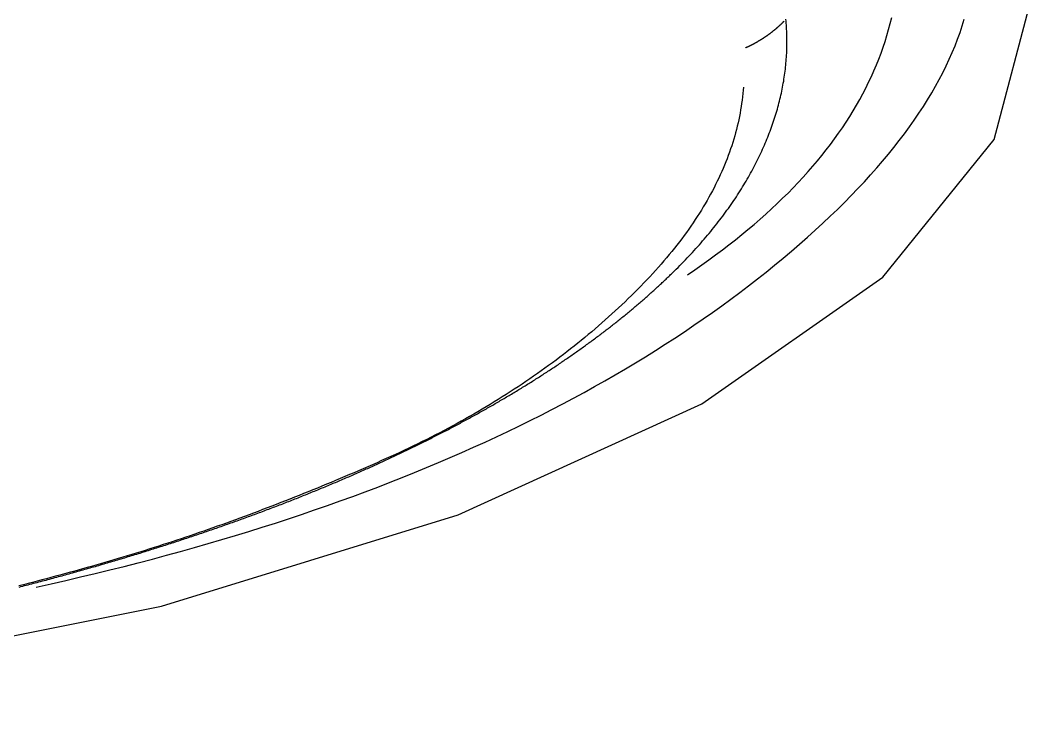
# Model space of a CAD drawing. Extents: x -120222 to -41942, y -19134 to 30932.
# Drawn here: x -81564.147 to -81560.015, y 10152.22 to 10155.12 of the extents above; entities that cross this region are included whole.
import ezdxf

# ---------------------------------------------------------------- set-up
doc = ezdxf.new("R2010")
doc.units = 0
doc.header["$LTSCALE"] = 150
doc.header["$MEASUREMENT"] = 0
doc.layers.get('0').update_dxf_attribs({"linetype": 'CONTINUOUS'})
doc.layers.add('____-568', color=7, linetype='CONTINUOUS')

# ---------------------------------------------------------------- blocks, each defined once
blk = doc.blocks.new('____-172')
at = {"color": 1, "linetype": 'Continuous'}
blk.add_lwpolyline([(-88003.1199, 5603.5222), (-88001.5592, 5603.5798), (-88000.0584, 5603.7503), (-87998.6753, 5604.0272), (-87997.4631, 5604.3999), (-87996.4682, 5604.8541), (-87995.7289, 5605.3722), (-87995.2736, 5605.9344), (-87995.1199, 5606.519), (-87995.2736, 5607.1037), (-87995.7289, 5607.6659), (-87996.4682, 5608.184), (-87997.4631, 5608.6381), (-87998.6753, 5609.0108), (-88000.0584, 5609.2878), (-88001.5592, 5609.4583), (-88003.1199, 5609.5159)], dxfattribs=at)
at = {"color": 1, "linetype": 'Continuous', "flags": 128}
for points in [[(-87996.5261, 5605.3817), (-87996.4966, 5605.4018), (-87996.4677, 5605.422), (-87996.4392, 5605.4424), (-87996.4113, 5605.4628), (-87996.3838, 5605.4833), (-87996.3569, 5605.5039), (-87996.3305, 5605.5247), (-87996.3046, 5605.5455), (-87996.2792, 5605.5664), (-87996.2543, 5605.5874), (-87996.23, 5605.6085), (-87996.2061, 5605.6297), (-87996.1827, 5605.651), (-87996.1599, 5605.6724), (-87996.1376, 5605.6939), (-87996.1157, 5605.7155), (-87996.0944, 5605.7372), (-87996.0736, 5605.759), (-87996.0533, 5605.7809), (-87996.0335, 5605.8029), (-87996.0143, 5605.8249), (-87995.9955, 5605.8471), (-87995.9773, 5605.8694), (-87995.9595, 5605.8918), (-87995.9423, 5605.9142), (-87995.9256, 5605.9368), (-87995.9093, 5605.9595), (-87995.8936, 5605.9822), (-87995.8784, 5606.0051), (-87995.8637, 5606.028), (-87995.8496, 5606.0511), (-87995.8359, 5606.0742), (-87995.8227, 5606.0975), (-87995.8101, 5606.1208), (-87995.798, 5606.1442), (-87995.7863, 5606.1678), (-87995.7752, 5606.1914), (-87995.7646, 5606.2151), (-87995.7545, 5606.239), (-87995.7449, 5606.2629), (-87995.7358, 5606.2869), (-87995.7273, 5606.311), (-87995.7192, 5606.3352), (-87995.7117, 5606.3596), (-87995.7046, 5606.384), (-87995.6981, 5606.4085), (-87995.6921, 5606.4331)], [(-87999.1864, 5604.1054), (-87999.1256, 5604.1188), (-87999.0652, 5604.1326), (-87999.0052, 5604.1465), (-87998.9457, 5604.1607), (-87998.8866, 5604.1752), (-87998.8279, 5604.1898), (-87998.7696, 5604.2048), (-87998.7117, 5604.2199), (-87998.6543, 5604.2353), (-87998.5972, 5604.2509), (-87998.5406, 5604.2668), (-87998.4844, 5604.2829), (-87998.4286, 5604.2993), (-87998.3732, 5604.3159), (-87998.3183, 5604.3327), (-87998.2637, 5604.3497), (-87998.2096, 5604.367), (-87998.1559, 5604.3846), (-87998.1026, 5604.4024), (-87998.0498, 5604.4204), (-87997.9973, 5604.4386), (-87997.9453, 5604.4571), (-87997.8937, 5604.4759), (-87997.8424, 5604.4948), (-87997.7917, 5604.5141), (-87997.7413, 5604.5335), (-87997.6913, 5604.5532), (-87997.6418, 5604.5731), (-87997.5927, 5604.5933), (-87997.544, 5604.6137), (-87997.4957, 5604.6343), (-87997.4478, 5604.6552), (-87997.4004, 5604.6763), (-87997.3533, 5604.6977), (-87997.3067, 5604.7193), (-87997.2605, 5604.7411), (-87997.2147, 5604.7632), (-87997.1693, 5604.7855), (-87997.1244, 5604.8081), (-87997.0798, 5604.8308), (-87997.0357, 5604.8539), (-87996.992, 5604.8771), (-87996.9487, 5604.9006), (-87996.9059, 5604.9244), (-87996.8634, 5604.9484), (-87996.8214, 5604.9726), (-87996.7797, 5604.997), (-87996.7385, 5605.0217), (-87996.6977, 5605.0467), (-87996.6574, 5605.0719), (-87996.6174, 5605.0973), (-87996.5779, 5605.1229), (-87996.5388, 5605.1488), (-87996.5001, 5605.1749), (-87996.4618, 5605.2013), (-87996.4239, 5605.2279), (-87996.3864, 5605.2548), (-87996.3494, 5605.2818), (-87996.3128, 5605.3092), (-87996.2766, 5605.3367), (-87996.2408, 5605.3645), (-87996.2054, 5605.3926), (-87996.1705, 5605.4208), (-87996.1359, 5605.4493), (-87996.102, 5605.478), (-87996.0688, 5605.5065), (-87996.0363, 5605.5351), (-87996.0046, 5605.5635), (-87995.9737, 5605.592), (-87995.9435, 5605.6204), (-87995.9141, 5605.6488), (-87995.8854, 5605.6771), (-87995.8574, 5605.7054), (-87995.8303, 5605.7336), (-87995.8038, 5605.7618), (-87995.7782, 5605.7899), (-87995.7532, 5605.818), (-87995.7291, 5605.8461), (-87995.7057, 5605.8741), (-87995.683, 5605.9021), (-87995.6611, 5605.9301), (-87995.6399, 5605.958), (-87995.6195, 5605.9858), (-87995.5999, 5606.0137), (-87995.581, 5606.0414), (-87995.5628, 5606.0692), (-87995.5454, 5606.0969), (-87995.5288, 5606.1245), (-87995.5129, 5606.1521), (-87995.4978, 5606.1797), (-87995.4834, 5606.2072), (-87995.4698, 5606.2347), (-87995.4569, 5606.2621), (-87995.4448, 5606.2895), (-87995.4334, 5606.3169), (-87995.4228, 5606.3442), (-87995.4129, 5606.3715), (-87995.4038, 5606.3987), (-87995.3955, 5606.4259)], [(-87996.5802, 5605.3965), (-87996.5725, 5605.4041), (-87996.5648, 5605.4118), (-87996.5572, 5605.4194), (-87996.5497, 5605.427), (-87996.5422, 5605.4347), (-87996.5348, 5605.4424), (-87996.5275, 5605.45), (-87996.5202, 5605.4577), (-87996.513, 5605.4654), (-87996.5059, 5605.4731), (-87996.4988, 5605.4808), (-87996.4918, 5605.4885), (-87996.4848, 5605.4962), (-87996.4779, 5605.504), (-87996.4711, 5605.5117), (-87996.4644, 5605.5195), (-87996.4577, 5605.5272), (-87996.451, 5605.535), (-87996.4445, 5605.5428), (-87996.438, 5605.5506), (-87996.4315, 5605.5584), (-87996.4252, 5605.5662), (-87996.4189, 5605.574), (-87996.4126, 5605.5818), (-87996.4064, 5605.5897), (-87996.4003, 5605.5975), (-87996.3943, 5605.6054), (-87996.3883, 5605.6132), (-87996.3824, 5605.6211), (-87996.3765, 5605.629), (-87996.3707, 5605.6369), (-87996.365, 5605.6448), (-87996.3593, 5605.6527), (-87996.3537, 5605.6606), (-87996.3482, 5605.6685), (-87996.3427, 5605.6765), (-87996.3373, 5605.6844), (-87996.332, 5605.6924), (-87996.3267, 5605.7004), (-87996.3215, 5605.7083), (-87996.3163, 5605.7163), (-87996.3113, 5605.7243), (-87996.3062, 5605.7323), (-87996.3013, 5605.7403), (-87996.2964, 5605.7483), (-87996.2916, 5605.7564), (-87996.2868, 5605.7644), (-87996.2821, 5605.7724), (-87996.2775, 5605.7805), (-87996.2729, 5605.7886), (-87996.2684, 5605.7966), (-87996.264, 5605.8047), (-87996.2596, 5605.8128), (-87996.2553, 5605.8209), (-87996.2511, 5605.829), (-87996.2469, 5605.8372), (-87996.2428, 5605.8453), (-87996.2387, 5605.8534), (-87996.2347, 5605.8616), (-87996.2308, 5605.8697), (-87996.2269, 5605.8779), (-87996.2232, 5605.8861), (-87996.2194, 5605.8943), (-87996.2158, 5605.9025), (-87996.2122, 5605.9106), (-87996.2086, 5605.9188), (-87996.2052, 5605.927), (-87996.2018, 5605.9352), (-87996.1985, 5605.9434), (-87996.1952, 5605.9516), (-87996.192, 5605.9598), (-87996.1889, 5605.968), (-87996.1859, 5605.9762), (-87996.1829, 5605.9844), (-87996.18, 5605.9926), (-87996.1771, 5606.0008), (-87996.1744, 5606.009), (-87996.1717, 5606.0171), (-87996.169, 5606.0253), (-87996.1665, 5606.0335), (-87996.164, 5606.0417), (-87996.1615, 5606.0499), (-87996.1592, 5606.0581), (-87996.1569, 5606.0662), (-87996.1547, 5606.0744), (-87996.1525, 5606.0826), (-87996.1504, 5606.0908), (-87996.1484, 5606.099), (-87996.1465, 5606.1071), (-87996.1446, 5606.1153), (-87996.1428, 5606.1235), (-87996.1411, 5606.1317), (-87996.1394, 5606.1398), (-87996.1378, 5606.148), (-87996.1363, 5606.1562), (-87996.1348, 5606.1644), (-87996.1334, 5606.1725), (-87996.1321, 5606.1807), (-87996.1308, 5606.1889), (-87996.1296, 5606.197), (-87996.1285, 5606.2052), (-87996.1275, 5606.2134), (-87996.1265, 5606.2215), (-87996.1256, 5606.2297), (-87996.1247, 5606.2379), (-87996.124, 5606.246), (-87996.1233, 5606.2542), (-87996.1226, 5606.2623), (-87996.1221, 5606.2705), (-87996.1216, 5606.2787), (-87996.1211, 5606.2868), (-87996.1208, 5606.295), (-87996.1205, 5606.3031), (-87996.1203, 5606.3113), (-87996.1201, 5606.3194), (-87996.12, 5606.3276), (-87996.12, 5606.3357), (-87996.1201, 5606.3439), (-87996.1202, 5606.352), (-87996.1204, 5606.3602), (-87996.1206, 5606.3683), (-87996.121, 5606.3765), (-87996.1214, 5606.3846), (-87996.1218, 5606.3928), (-87996.1224, 5606.4009), (-87996.123, 5606.4091), (-87996.1236, 5606.4172), (-87996.1244, 5606.4254)], [(-87996.2894, 5606.3091), (-87996.288, 5606.3097), (-87996.2866, 5606.3103), (-87996.2853, 5606.311), (-87996.2839, 5606.3116), (-87996.2825, 5606.3122), (-87996.2811, 5606.3128), (-87996.2798, 5606.3135), (-87996.2784, 5606.3141), (-87996.277, 5606.3148), (-87996.2757, 5606.3154), (-87996.2743, 5606.3161), (-87996.2729, 5606.3167), (-87996.2716, 5606.3174), (-87996.2702, 5606.3181), (-87996.2689, 5606.3187), (-87996.2675, 5606.3194), (-87996.2662, 5606.3201), (-87996.2648, 5606.3208), (-87996.2635, 5606.3214), (-87996.2621, 5606.3221), (-87996.2608, 5606.3228), (-87996.2595, 5606.3235), (-87996.2581, 5606.3242), (-87996.2568, 5606.3249), (-87996.2554, 5606.3256), (-87996.2541, 5606.3264), (-87996.2528, 5606.3271), (-87996.2514, 5606.3278), (-87996.2501, 5606.3285), (-87996.2488, 5606.3292), (-87996.2475, 5606.33), (-87996.2462, 5606.3307), (-87996.2448, 5606.3314), (-87996.2435, 5606.3322), (-87996.2422, 5606.3329), (-87996.2409, 5606.3337), (-87996.2396, 5606.3345), (-87996.2383, 5606.3352), (-87996.237, 5606.336), (-87996.2357, 5606.3367), (-87996.2344, 5606.3375), (-87996.2331, 5606.3383), (-87996.2318, 5606.3391), (-87996.2305, 5606.3399), (-87996.2292, 5606.3406), (-87996.2279, 5606.3414), (-87996.2266, 5606.3422), (-87996.2253, 5606.343), (-87996.224, 5606.3438), (-87996.2227, 5606.3446), (-87996.2214, 5606.3455), (-87996.2202, 5606.3463), (-87996.2189, 5606.3471), (-87996.2176, 5606.3479), (-87996.2163, 5606.3487), (-87996.2151, 5606.3496), (-87996.2138, 5606.3504), (-87996.2125, 5606.3512), (-87996.2112, 5606.3521), (-87996.21, 5606.3529), (-87996.2087, 5606.3538), (-87996.2075, 5606.3546), (-87996.2062, 5606.3555), (-87996.2049, 5606.3564), (-87996.2037, 5606.3572), (-87996.2024, 5606.3581), (-87996.2012, 5606.359), (-87996.1999, 5606.3598), (-87996.1987, 5606.3607), (-87996.1975, 5606.3616), (-87996.1962, 5606.3625), (-87996.195, 5606.3634), (-87996.1938, 5606.3643), (-87996.1926, 5606.3652), (-87996.1913, 5606.3661), (-87996.1901, 5606.367), (-87996.1889, 5606.3679), (-87996.1877, 5606.3688), (-87996.1865, 5606.3697), (-87996.1853, 5606.3706), (-87996.1841, 5606.3715), (-87996.1829, 5606.3724), (-87996.1817, 5606.3733), (-87996.1805, 5606.3743), (-87996.1793, 5606.3752), (-87996.1782, 5606.3761), (-87996.177, 5606.377), (-87996.1758, 5606.378), (-87996.1746, 5606.3789), (-87996.1735, 5606.3799), (-87996.1723, 5606.3808), (-87996.1711, 5606.3817), (-87996.17, 5606.3827), (-87996.1688, 5606.3836), (-87996.1677, 5606.3846), (-87996.1665, 5606.3856), (-87996.1654, 5606.3865), (-87996.1643, 5606.3875), (-87996.1631, 5606.3884), (-87996.162, 5606.3894), (-87996.1609, 5606.3904), (-87996.1597, 5606.3914), (-87996.1586, 5606.3923), (-87996.1575, 5606.3933), (-87996.1564, 5606.3943), (-87996.1553, 5606.3953), (-87996.1542, 5606.3963), (-87996.153, 5606.3973), (-87996.1519, 5606.3983), (-87996.1508, 5606.3993), (-87996.1498, 5606.4003), (-87996.1487, 5606.4013), (-87996.1476, 5606.4023), (-87996.1465, 5606.4033), (-87996.1454, 5606.4043), (-87996.1443, 5606.4053), (-87996.1433, 5606.4063), (-87996.1422, 5606.4074), (-87996.1411, 5606.4084), (-87996.1401, 5606.4094), (-87996.139, 5606.4105), (-87996.1379, 5606.4115), (-87996.1369, 5606.4125), (-87996.1358, 5606.4136), (-87996.1348, 5606.4146), (-87996.1338, 5606.4157), (-87996.1327, 5606.4167), (-87996.1317, 5606.4178), (-87996.1317, 5606.4178)], [(-87996.2977, 5606.1487), (-87996.2988, 5606.1353), (-87996.3001, 5606.1219), (-87996.3015, 5606.1085), (-87996.3032, 5606.0951), (-87996.305, 5606.0817), (-87996.307, 5606.0684), (-87996.3092, 5606.055), (-87996.3116, 5606.0417), (-87996.3142, 5606.0283), (-87996.3169, 5606.015), (-87996.3199, 5606.0017), (-87996.323, 5605.9884), (-87996.3263, 5605.9751), (-87996.3298, 5605.9618), (-87996.3335, 5605.9485), (-87996.3374, 5605.9353), (-87996.3415, 5605.922), (-87996.3457, 5605.9088), (-87996.3501, 5605.8955), (-87996.3547, 5605.8823), (-87996.3596, 5605.8691), (-87996.3645, 5605.8558), (-87996.3697, 5605.8426), (-87996.3751, 5605.8294), (-87996.3806, 5605.8163), (-87996.3864, 5605.8031), (-87996.3923, 5605.7899), (-87996.3984, 5605.7768), (-87996.4047, 5605.7636), (-87996.4112, 5605.7505), (-87996.4178, 5605.7373), (-87996.4247, 5605.7242), (-87996.4317, 5605.7111), (-87996.4389, 5605.698), (-87996.4464, 5605.6849), (-87996.454, 5605.6718), (-87996.4617, 5605.6588), (-87996.4697, 5605.6457), (-87996.4779, 5605.6326), (-87996.4862, 5605.6196), (-87996.4947, 5605.6066), (-87996.5034, 5605.5935), (-87996.5123, 5605.5805), (-87996.5214, 5605.5675), (-87996.5307, 5605.5545), (-87996.5401, 5605.5415), (-87996.5498, 5605.5286), (-87996.5596, 5605.5156), (-87996.5696, 5605.5026), (-87996.5798, 5605.4897), (-87996.5902, 5605.4767), (-87996.6008, 5605.4638), (-87996.6115, 5605.4509), (-87996.6225, 5605.438), (-87996.6336, 5605.4251), (-87996.6449, 5605.4122), (-87996.6564, 5605.3993), (-87996.6681, 5605.3864), (-87996.68, 5605.3735), (-87996.6921, 5605.3607), (-87996.7043, 5605.3478), (-87996.7167, 5605.335), (-87996.7294, 5605.3222), (-87996.7422, 5605.3093), (-87996.7551, 5605.2966), (-87996.7681, 5605.2838), (-87996.7813, 5605.2712), (-87996.7945, 5605.2586), (-87996.8078, 5605.2461), (-87996.8212, 5605.2337), (-87996.8347, 5605.2213), (-87996.8483, 5605.209), (-87996.862, 5605.1968), (-87996.8758, 5605.1846), (-87996.8896, 5605.1725), (-87996.9036, 5605.1605), (-87996.9177, 5605.1486), (-87996.9318, 5605.1367), (-87996.946, 5605.1249), (-87996.9604, 5605.1131), (-87996.9748, 5605.1014), (-87996.9893, 5605.0898), (-87997.0039, 5605.0783), (-87997.0186, 5605.0668), (-87997.0334, 5605.0554), (-87997.0483, 5605.0441), (-87997.0633, 5605.0328), (-87997.0784, 5605.0216), (-87997.0935, 5605.0105), (-87997.1088, 5604.9994), (-87997.1241, 5604.9884), (-87997.1396, 5604.9775), (-87997.1551, 5604.9667), (-87997.1707, 5604.9559), (-87997.1864, 5604.9452), (-87997.2023, 5604.9345), (-87997.2182, 5604.9239), (-87997.2342, 5604.9134), (-87997.2502, 5604.903), (-87997.2664, 5604.8926), (-87997.2827, 5604.8823), (-87997.2991, 5604.8721), (-87997.3155, 5604.8619), (-87997.3321, 5604.8519), (-87997.3487, 5604.8418), (-87997.3655, 5604.8319), (-87997.3823, 5604.822), (-87997.3992, 5604.8122), (-87997.4162, 5604.8024), (-87997.4333, 5604.7927), (-87997.4505, 5604.7831), (-87997.4678, 5604.7736), (-87997.4852, 5604.7641), (-87997.5027, 5604.7547), (-87997.5202, 5604.7454), (-87997.5379, 5604.7361), (-87997.5556, 5604.7269), (-87997.5735, 5604.7178), (-87997.5914, 5604.7087), (-87997.6095, 5604.6997), (-87997.6276, 5604.6908), (-87997.6458, 5604.682), (-87997.6641, 5604.6732), (-87997.6825, 5604.6645), (-87997.701, 5604.6558), (-87997.7196, 5604.6472), (-87997.7383, 5604.6387), (-87997.757, 5604.6303), (-87997.7758, 5604.6219), (-87997.7946, 5604.6136), (-87997.8134, 5604.6053), (-87997.8322, 5604.5971), (-87997.851, 5604.5889), (-87997.8698, 5604.5808), (-87997.8885, 5604.5727), (-87997.9073, 5604.5647), (-87997.926, 5604.5567), (-87997.9447, 5604.5488), (-87997.9635, 5604.5409), (-87997.9822, 5604.5331), (-87998.0009, 5604.5253), (-87998.0196, 5604.5175), (-87998.0383, 5604.5099), (-87998.0569, 5604.5022), (-87998.0756, 5604.4947), (-87998.0942, 5604.4871), (-87998.1129, 5604.4797), (-87998.1315, 5604.4722), (-87998.1502, 5604.4649), (-87998.1688, 5604.4575), (-87998.1874, 5604.4503), (-87998.206, 5604.443), (-87998.2246, 5604.4358), (-87998.2432, 5604.4287), (-87998.2617, 5604.4216), (-87998.2803, 5604.4146), (-87998.2989, 5604.4076), (-87998.3174, 5604.4007), (-87998.336, 5604.3938), (-87998.3545, 5604.387), (-87998.373, 5604.3802), (-87998.3915, 5604.3735), (-87998.41, 5604.3668), (-87998.4285, 5604.3602), (-87998.447, 5604.3536), (-87998.4655, 5604.3471), (-87998.4839, 5604.3406), (-87998.5024, 5604.3342), (-87998.5208, 5604.3278), (-87998.5393, 5604.3215), (-87998.5577, 5604.3152), (-87998.5761, 5604.309), (-87998.5945, 5604.3028), (-87998.6129, 5604.2967), (-87998.6313, 5604.2906), (-87998.6497, 5604.2846), (-87998.6681, 5604.2786), (-87998.6864, 5604.2727), (-87998.7048, 5604.2668), (-87998.7231, 5604.261), (-87998.7415, 5604.2552), (-87998.7598, 5604.2495), (-87998.7781, 5604.2438), (-87998.7964, 5604.2382), (-87998.8147, 5604.2326), (-87998.833, 5604.2271), (-87998.8513, 5604.2216), (-87998.8696, 5604.2162), (-87998.8878, 5604.2108), (-87998.9061, 5604.2055), (-87998.9243, 5604.2002), (-87998.9426, 5604.195), (-87998.9608, 5604.1898), (-87998.9791, 5604.1847), (-87998.9974, 5604.1795), (-87999.0158, 5604.1744), (-87999.0342, 5604.1693), (-87999.0526, 5604.1643), (-87999.0711, 5604.1592), (-87999.0896, 5604.1542), (-87999.1081, 5604.1492), (-87999.1267, 5604.1442), (-87999.1453, 5604.1393), (-87999.164, 5604.1344), (-87999.1827, 5604.1295), (-87999.2014, 5604.1246), (-87999.2202, 5604.1197), (-87999.239, 5604.1149), (-87999.2578, 5604.1101)], [(-87999.2566, 5604.1054), (-87999.2493, 5604.1073), (-87999.2419, 5604.1092), (-87999.2346, 5604.1111), (-87999.2272, 5604.113), (-87999.2199, 5604.1149), (-87999.2125, 5604.1168), (-87999.2052, 5604.1187), (-87999.1979, 5604.1206), (-87999.1905, 5604.1225), (-87999.1832, 5604.1245), (-87999.1759, 5604.1264), (-87999.1686, 5604.1283), (-87999.1613, 5604.1303), (-87999.154, 5604.1322), (-87999.1467, 5604.1341), (-87999.1394, 5604.1361), (-87999.1322, 5604.138), (-87999.1249, 5604.14), (-87999.1176, 5604.142), (-87999.1104, 5604.1439), (-87999.1031, 5604.1459), (-87999.0958, 5604.1479), (-87999.0886, 5604.1498), (-87999.0814, 5604.1518), (-87999.0741, 5604.1538), (-87999.0669, 5604.1558), (-87999.0597, 5604.1578), (-87999.0525, 5604.1598), (-87999.0452, 5604.1617), (-87999.038, 5604.1637), (-87999.0308, 5604.1657), (-87999.0237, 5604.1678), (-87999.0165, 5604.1698), (-87999.0093, 5604.1718), (-87999.0021, 5604.1738), (-87998.995, 5604.1758), (-87998.9878, 5604.1778), (-87998.9807, 5604.1799), (-87998.9735, 5604.1819), (-87998.9664, 5604.1839), (-87998.9593, 5604.186), (-87998.9521, 5604.188), (-87998.945, 5604.19), (-87998.9379, 5604.1921), (-87998.9308, 5604.1941), (-87998.9237, 5604.1962), (-87998.9166, 5604.1983), (-87998.9096, 5604.2003), (-87998.9025, 5604.2024), (-87998.8954, 5604.2045), (-87998.8884, 5604.2065), (-87998.8813, 5604.2086), (-87998.8743, 5604.2107), (-87998.8672, 5604.2128), (-87998.8602, 5604.2149), (-87998.8532, 5604.2169), (-87998.8461, 5604.219), (-87998.8391, 5604.2211), (-87998.8321, 5604.2232), (-87998.8251, 5604.2253), (-87998.8181, 5604.2275), (-87998.8112, 5604.2296), (-87998.8042, 5604.2317), (-87998.7972, 5604.2338), (-87998.7902, 5604.2359), (-87998.7833, 5604.238), (-87998.7763, 5604.2402), (-87998.7694, 5604.2423), (-87998.7624, 5604.2444), (-87998.7555, 5604.2466), (-87998.7486, 5604.2487), (-87998.7417, 5604.2509), (-87998.7348, 5604.253), (-87998.7279, 5604.2552), (-87998.721, 5604.2573), (-87998.7141, 5604.2595), (-87998.7072, 5604.2617), (-87998.7003, 5604.2638), (-87998.6934, 5604.266), (-87998.6866, 5604.2682), (-87998.6797, 5604.2704), (-87998.6729, 5604.2725), (-87998.666, 5604.2747), (-87998.6592, 5604.2769), (-87998.6523, 5604.2791), (-87998.6455, 5604.2813), (-87998.6387, 5604.2835), (-87998.6319, 5604.2857), (-87998.6251, 5604.2879), (-87998.6183, 5604.2901), (-87998.6115, 5604.2923), (-87998.6047, 5604.2946), (-87998.598, 5604.2968), (-87998.5912, 5604.299), (-87998.5844, 5604.3012), (-87998.5777, 5604.3035), (-87998.5709, 5604.3057), (-87998.5642, 5604.3079), (-87998.5575, 5604.3102), (-87998.5507, 5604.3124), (-87998.544, 5604.3147), (-87998.5373, 5604.3169), (-87998.5306, 5604.3192), (-87998.5239, 5604.3214), (-87998.5173, 5604.3237), (-87998.5106, 5604.3259), (-87998.5039, 5604.3282), (-87998.4972, 5604.3305), (-87998.4906, 5604.3328), (-87998.4839, 5604.335), (-87998.4773, 5604.3373), (-87998.4707, 5604.3396), (-87998.464, 5604.3419), (-87998.4574, 5604.3442), (-87998.4508, 5604.3465), (-87998.4442, 5604.3488), (-87998.4376, 5604.3511), (-87998.431, 5604.3534), (-87998.4245, 5604.3557), (-87998.4179, 5604.358), (-87998.4113, 5604.3603), (-87998.4048, 5604.3626), (-87998.3982, 5604.3649), (-87998.3917, 5604.3672), (-87998.3851, 5604.3696), (-87998.3786, 5604.3719), (-87998.3721, 5604.3742), (-87998.3656, 5604.3766), (-87998.3591, 5604.3789), (-87998.3526, 5604.3812), (-87998.3461, 5604.3836), (-87998.3396, 5604.3859), (-87998.3331, 5604.3883), (-87998.3267, 5604.3906), (-87998.3202, 5604.393), (-87998.3137, 5604.3954), (-87998.3073, 5604.3977), (-87998.3009, 5604.4001), (-87998.2944, 5604.4025), (-87998.288, 5604.4049), (-87998.2816, 5604.4072), (-87998.2752, 5604.4096), (-87998.2688, 5604.412), (-87998.2624, 5604.4144), (-87998.256, 5604.4168), (-87998.2496, 5604.4192), (-87998.2432, 5604.4216), (-87998.2369, 5604.424), (-87998.2305, 5604.4264), (-87998.2242, 5604.4288), (-87998.2178, 5604.4312), (-87998.2115, 5604.4336), (-87998.2052, 5604.436), (-87998.1989, 5604.4385), (-87998.1925, 5604.4409), (-87998.1862, 5604.4433), (-87998.1799, 5604.4457), (-87998.1736, 5604.4482), (-87998.1674, 5604.4506), (-87998.1611, 5604.4531), (-87998.1548, 5604.4555), (-87998.1485, 5604.458), (-87998.1423, 5604.4604), (-87998.136, 5604.4629), (-87998.1298, 5604.4653), (-87998.1236, 5604.4678), (-87998.1173, 5604.4703), (-87998.1111, 5604.4727), (-87998.1049, 5604.4752), (-87998.0987, 5604.4777), (-87998.0925, 5604.4802), (-87998.0863, 5604.4827), (-87998.0801, 5604.4852), (-87998.0739, 5604.4877), (-87998.0678, 5604.4901), (-87998.0616, 5604.4927), (-87998.0554, 5604.4952), (-87998.0493, 5604.4977), (-87998.0432, 5604.5002), (-87998.037, 5604.5027), (-87998.0309, 5604.5052), (-87998.0248, 5604.5077), (-87998.0186, 5604.5103), (-87998.0125, 5604.5128), (-87998.0064, 5604.5153), (-87998.0003, 5604.5179), (-87997.9943, 5604.5204), (-87997.9882, 5604.523), (-87997.9821, 5604.5255), (-87997.976, 5604.5281), (-87997.97, 5604.5306), (-87997.9639, 5604.5332), (-87997.9579, 5604.5357), (-87997.9518, 5604.5383), (-87997.9458, 5604.5409), (-87997.9398, 5604.5434), (-87997.9338, 5604.546), (-87997.9278, 5604.5486), (-87997.9218, 5604.5512), (-87997.9158, 5604.5538), (-87997.9098, 5604.5564), (-87997.9038, 5604.559), (-87997.8978, 5604.5616), (-87997.8919, 5604.5642), (-87997.8859, 5604.5668), (-87997.8799, 5604.5694), (-87997.874, 5604.572), (-87997.8681, 5604.5746), (-87997.8621, 5604.5772), (-87997.8562, 5604.5799), (-87997.8503, 5604.5825), (-87997.8444, 5604.5851), (-87997.8385, 5604.5878), (-87997.8326, 5604.5904), (-87997.8267, 5604.593), (-87997.8208, 5604.5957), (-87997.8149, 5604.5983), (-87997.8091, 5604.601), (-87997.8032, 5604.6036), (-87997.7973, 5604.6063), (-87997.7915, 5604.609), (-87997.7857, 5604.6116), (-87997.7798, 5604.6143), (-87997.774, 5604.617), (-87997.7682, 5604.6197), (-87997.7624, 5604.6223), (-87997.7566, 5604.625), (-87997.7508, 5604.6277), (-87997.745, 5604.6304), (-87997.7392, 5604.6331), (-87997.7335, 5604.6358), (-87997.7277, 5604.6385), (-87997.7219, 5604.6412), (-87997.7162, 5604.6439), (-87997.7104, 5604.6467), (-87997.7047, 5604.6494), (-87997.699, 5604.6521), (-87997.6933, 5604.6548), (-87997.6875, 5604.6576), (-87997.6818, 5604.6603), (-87997.6761, 5604.663), (-87997.6704, 5604.6658), (-87997.6648, 5604.6685), (-87997.6591, 5604.6713), (-87997.6534, 5604.674), (-87997.6478, 5604.6768), (-87997.6421, 5604.6795), (-87997.6365, 5604.6823), (-87997.6308, 5604.6851), (-87997.6252, 5604.6879), (-87997.6196, 5604.6906), (-87997.6139, 5604.6934), (-87997.6083, 5604.6962), (-87997.6027, 5604.699), (-87997.5971, 5604.7018), (-87997.5915, 5604.7046), (-87997.586, 5604.7074), (-87997.5804, 5604.7102), (-87997.5748, 5604.713), (-87997.5693, 5604.7158), (-87997.5637, 5604.7186), (-87997.5582, 5604.7214), (-87997.5526, 5604.7242), (-87997.5471, 5604.727), (-87997.5416, 5604.7299), (-87997.5361, 5604.7327), (-87997.5306, 5604.7355), (-87997.5251, 5604.7384), (-87997.5196, 5604.7412), (-87997.5141, 5604.7441), (-87997.5086, 5604.7469), (-87997.5031, 5604.7498), (-87997.4977, 5604.7526), (-87997.4922, 5604.7555), (-87997.4868, 5604.7584), (-87997.4813, 5604.7612), (-87997.4759, 5604.7641), (-87997.4705, 5604.767), (-87997.465, 5604.7699), (-87997.4596, 5604.7727), (-87997.4542, 5604.7756), (-87997.4488, 5604.7785), (-87997.4434, 5604.7814), (-87997.4381, 5604.7843), (-87997.4327, 5604.7872), (-87997.4273, 5604.7901), (-87997.422, 5604.793), (-87997.4166, 5604.7959), (-87997.4113, 5604.7989), (-87997.406, 5604.8018), (-87997.4006, 5604.8047), (-87997.3953, 5604.8076), (-87997.39, 5604.8106), (-87997.3847, 5604.8135), (-87997.3795, 5604.8164), (-87997.3742, 5604.8194), (-87997.3689, 5604.8223), (-87997.3636, 5604.8253), (-87997.3584, 5604.8282), (-87997.3531, 5604.8312), (-87997.3479, 5604.8341), (-87997.3427, 5604.8371), (-87997.3375, 5604.8401), (-87997.3322, 5604.843), (-87997.327, 5604.846), (-87997.3218, 5604.849), (-87997.3167, 5604.852), (-87997.3115, 5604.855), (-87997.3063, 5604.858), (-87997.3011, 5604.861), (-87997.296, 5604.864), (-87997.2909, 5604.867), (-87997.2857, 5604.87), (-87997.2806, 5604.873), (-87997.2755, 5604.876), (-87997.2704, 5604.879), (-87997.2653, 5604.882), (-87997.2602, 5604.8851), (-87997.2551, 5604.8881), (-87997.25, 5604.8911), (-87997.2449, 5604.8941), (-87997.2399, 5604.8972), (-87997.2348, 5604.9002), (-87997.2298, 5604.9033), (-87997.2247, 5604.9063), (-87997.2197, 5604.9094), (-87997.2147, 5604.9124), (-87997.2097, 5604.9155), (-87997.2047, 5604.9186), (-87997.1997, 5604.9216), (-87997.1947, 5604.9247), (-87997.1897, 5604.9278), (-87997.1847, 5604.9309), (-87997.1798, 5604.934), (-87997.1748, 5604.937), (-87997.1699, 5604.9401), (-87997.1649, 5604.9432), (-87997.16, 5604.9463), (-87997.1551, 5604.9494), (-87997.1502, 5604.9525), (-87997.1453, 5604.9556), (-87997.1404, 5604.9588), (-87997.1355, 5604.9619), (-87997.1306, 5604.965), (-87997.1258, 5604.9681), (-87997.1209, 5604.9712), (-87997.116, 5604.9744), (-87997.1112, 5604.9775), (-87997.1064, 5604.9807), (-87997.1015, 5604.9838), (-87997.0967, 5604.9869), (-87997.0919, 5604.9901), (-87997.0871, 5604.9933), (-87997.0823, 5604.9964), (-87997.0775, 5604.9996), (-87997.0728, 5605.0027), (-87997.068, 5605.0059), (-87997.0632, 5605.0091), (-87997.0585, 5605.0123), (-87997.0538, 5605.0154), (-87997.049, 5605.0186), (-87997.0443, 5605.0218), (-87997.0396, 5605.025), (-87997.0349, 5605.0282), (-87997.0302, 5605.0314), (-87997.0255, 5605.0346), (-87997.0208, 5605.0378), (-87997.0162, 5605.041), (-87997.0115, 5605.0443), (-87997.0069, 5605.0475), (-87997.0022, 5605.0507), (-87996.9976, 5605.0539), (-87996.993, 5605.0572), (-87996.9884, 5605.0604), (-87996.9837, 5605.0636), (-87996.9791, 5605.0669), (-87996.9746, 5605.0701), (-87996.97, 5605.0734), (-87996.9654, 5605.0766), (-87996.9608, 5605.0799), (-87996.9563, 5605.0831), (-87996.9517, 5605.0864), (-87996.9472, 5605.0897), (-87996.9427, 5605.0929), (-87996.9382, 5605.0962), (-87996.9337, 5605.0995), (-87996.9292, 5605.1028), (-87996.9247, 5605.1061), (-87996.9202, 5605.1094), (-87996.9157, 5605.1127), (-87996.9112, 5605.116), (-87996.9068, 5605.1193), (-87996.9023, 5605.1226), (-87996.8979, 5605.1259), (-87996.8935, 5605.1292), (-87996.889, 5605.1325), (-87996.8846, 5605.1358), (-87996.8802, 5605.1392), (-87996.8758, 5605.1425), (-87996.8714, 5605.1458), (-87996.8671, 5605.1492), (-87996.8627, 5605.1525), (-87996.8583, 5605.1558), (-87996.854, 5605.1592), (-87996.8496, 5605.1625), (-87996.8453, 5605.1659), (-87996.841, 5605.1693), (-87996.8366, 5605.1726), (-87996.8323, 5605.176), (-87996.828, 5605.1794), (-87996.8237, 5605.1827), (-87996.8195, 5605.1861), (-87996.8152, 5605.1895), (-87996.8109, 5605.1929), (-87996.8067, 5605.1963), (-87996.8024, 5605.1997), (-87996.7982, 5605.2031), (-87996.794, 5605.2065), (-87996.7898, 5605.2099), (-87996.7856, 5605.2133), (-87996.7814, 5605.2167), (-87996.7772, 5605.2202), (-87996.773, 5605.2236), (-87996.7689, 5605.227), (-87996.7647, 5605.2304), (-87996.7606, 5605.2339), (-87996.7564, 5605.2373), (-87996.7523, 5605.2408), (-87996.7482, 5605.2442), (-87996.7441, 5605.2477), (-87996.74, 5605.2511), (-87996.7359, 5605.2546), (-87996.7318, 5605.2581), (-87996.7277, 5605.2615), (-87996.7237, 5605.265), (-87996.7196, 5605.2685), (-87996.7156, 5605.272), (-87996.7116, 5605.2755), (-87996.7075, 5605.279), (-87996.7035, 5605.2824), (-87996.6995, 5605.2859), (-87996.6955, 5605.2895), (-87996.6916, 5605.293), (-87996.6876, 5605.2965), (-87996.6836, 5605.3), (-87996.6797, 5605.3035), (-87996.6757, 5605.307), (-87996.6718, 5605.3106), (-87996.6679, 5605.3141), (-87996.6639, 5605.3176), (-87996.66, 5605.3212), (-87996.6561, 5605.3247), (-87996.6523, 5605.3283), (-87996.6484, 5605.3318), (-87996.6445, 5605.3354), (-87996.6406, 5605.339), (-87996.6368, 5605.3425), (-87996.633, 5605.3461), (-87996.6291, 5605.3497), (-87996.6253, 5605.3532), (-87996.6215, 5605.3568), (-87996.6177, 5605.3604), (-87996.6139, 5605.364), (-87996.6101, 5605.3676), (-87996.6064, 5605.3712), (-87996.6026, 5605.3748), (-87996.5988, 5605.3784), (-87996.5951, 5605.382), (-87996.5914, 5605.3856), (-87996.5876, 5605.3893), (-87996.5839, 5605.3929), (-87996.5802, 5605.3965), (-87996.5802, 5605.3965)]]:
    blk.add_lwpolyline(points, dxfattribs=at)
blk = doc.blocks.new('____-186')
at = {"color": 1}
blk.add_blockref('____-172', (0, 0), dxfattribs=at)

msp = doc.modelspace()

# ---------------------------------------------------------------- block references
at = {"layer": '____-568', "color": 0}
msp.add_blockref('____-186', (6435.10495, 4548.69799), dxfattribs=at)

doc.saveas('drawing.dxf')
